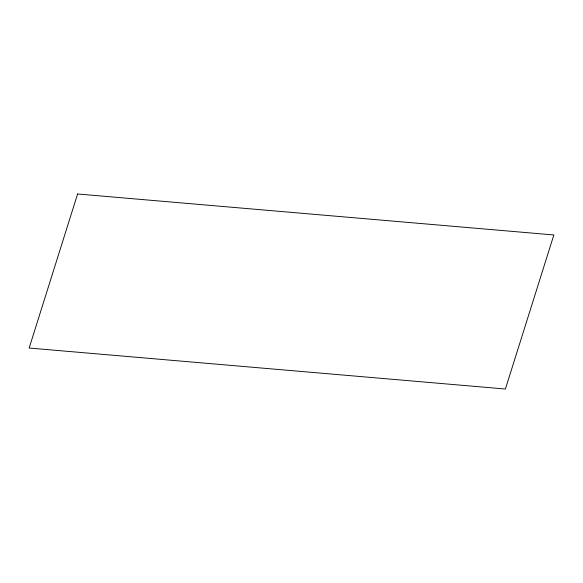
<?xml version="1.0" encoding="UTF-8"?>
<svg xmlns="http://www.w3.org/2000/svg" width="583" height="583" viewBox="0 0 583 583"><rect width="100%" height="100%" fill="white"/><g stroke="black" fill="none" stroke-linecap="round" stroke-linejoin="round"><path stroke-width="0.87" d="M77.605 193.979L29.15 348.036L505.395 389.021L553.85 234.964L77.605 193.979"/></g></svg>
